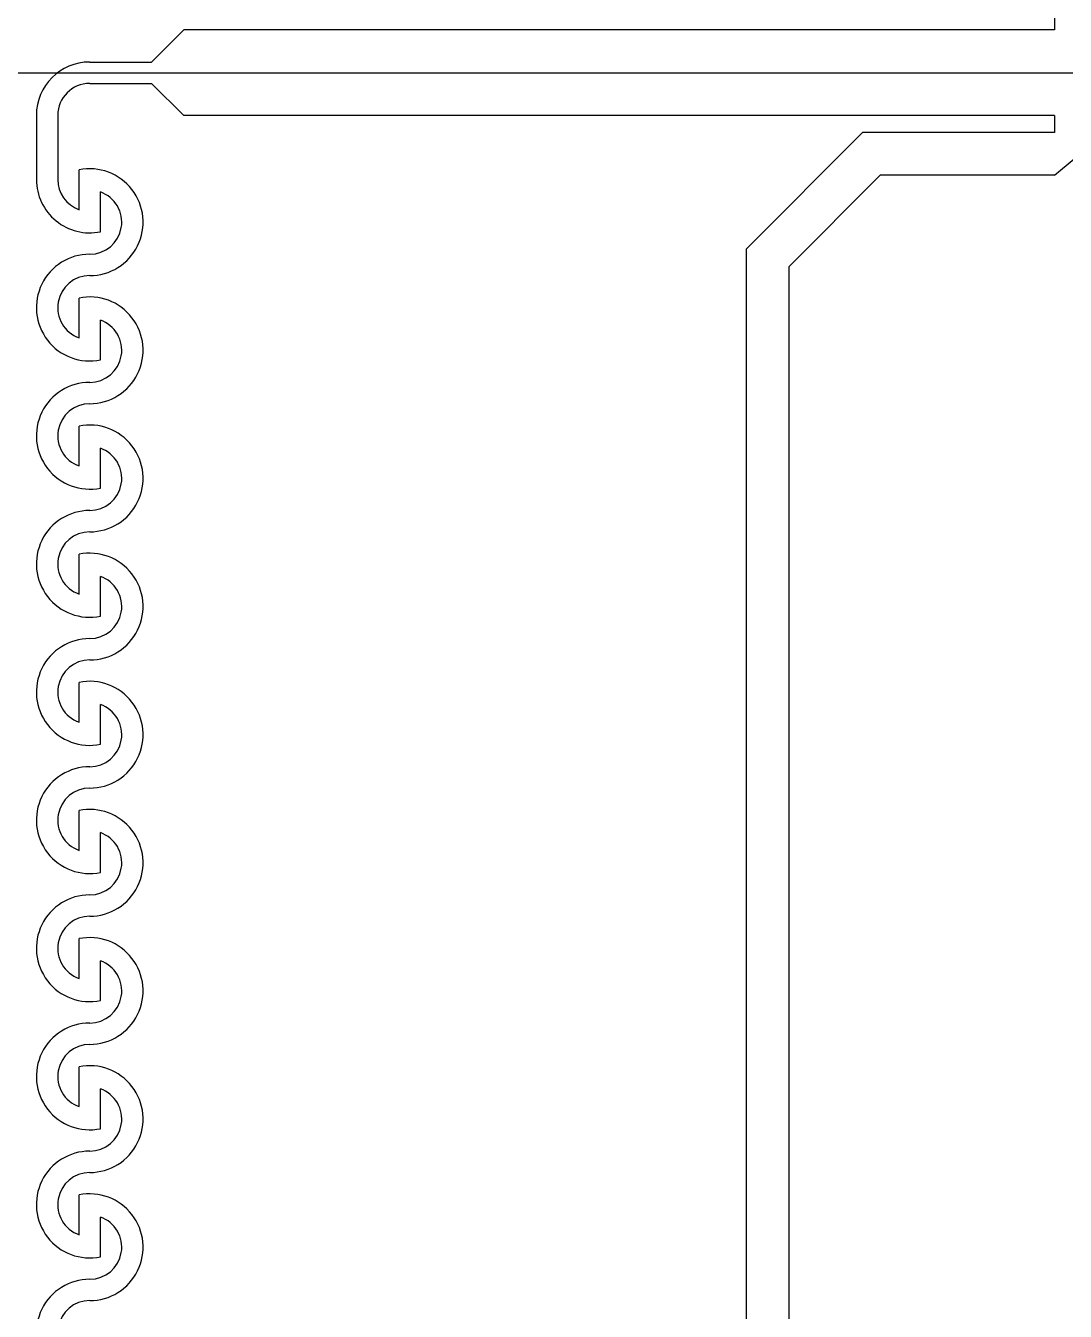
# Model space of a CAD drawing. Header units: millimetres. Extents: x 45556 to 173556, y 25313 to 153313.
# Drawn here: x 135505 to 137940, y 100413 to 103423 of the extents above; entities that cross this region are included whole.
import ezdxf

# ---------------------------------------------------------------- set-up
doc = ezdxf.new("R2010")
doc.units = ezdxf.units.MM
doc.layers.add('CLEAR', color=140, linetype='Continuous')

msp = doc.modelspace()

# ---------------------------------------------------------------- linework, layer by layer
msp.add_line((113649.8, 103313.2), (140462.6, 103313.2))
for radius in [25000, 15000]:
    msp.add_circle((127056.2, 103313.2), radius)
at = {"layer": 'CLEAR'}
for p, q in [((137914.8, 103453.2), (137914.8, 103413.2)), ((135799.8, 103338.2), (135874.8, 103413.2)), ((137914.8, 103413.2), (135874.8, 103413.2)), ((135654.8, 103338.2), (135799.8, 103338.2)), ((135654.8, 103288.2), (135799.8, 103288.2)), ((135799.8, 103288.2), (135874.8, 103213.2)), ((135529.8, 103213.2), (135529.8, 103063.2)), ((135529.8, 103213.2), (135529.8, 103063.2)), ((135579.8, 103213.2), (135579.8, 103063.2)), ((135579.8, 103213.2), (135579.8, 103063.2)), ((137914.8, 103213.2), (135874.8, 103213.2)), ((137914.8, 103213.2), (137914.8, 103173.2)), ((137914.8, 103073.2), (138057.8, 103193.2)), ((137464.8, 103173.2), (137191.9, 102900.4)), ((137914.8, 103173.2), (137464.8, 103173.2)), ((135629.8, 102992.5), (135629.8, 103085.7)), ((135629.8, 102992.5), (135629.8, 103085.7)), ((135629.8, 102992.5), (135629.8, 103085.7)), ((135629.8, 102992.5), (135629.8, 103085.7)), ((137506.2, 103073.2), (137291.9, 102859)), ((137914.8, 103073.2), (137506.2, 103073.2)), ((135679.8, 102940.8), (135679.8, 103033.9)), ((135679.8, 102940.8), (135679.8, 103033.9)), ((135679.8, 102940.8), (135679.8, 103033.9)), ((135679.8, 102940.8), (135679.8, 103033.9)), ((137191.9, 102900.4), (137191.9, 97213.2)), ((137291.9, 102859), (137291.9, 97171.8)), ((135629.8, 102692.5), (135629.8, 102785.7)), ((135629.8, 102692.5), (135629.8, 102785.7)), ((135629.8, 102692.5), (135629.8, 102785.7)), ((135629.8, 102692.5), (135629.8, 102785.7)), ((135679.8, 102640.8), (135679.8, 102733.9)), ((135679.8, 102640.8), (135679.8, 102733.9)), ((135679.8, 102640.8), (135679.8, 102733.9)), ((135679.8, 102640.8), (135679.8, 102733.9)), ((135629.8, 102392.5), (135629.8, 102485.7)), ((135629.8, 102392.5), (135629.8, 102485.7)), ((135629.8, 102392.5), (135629.8, 102485.7)), ((135629.8, 102392.5), (135629.8, 102485.7)), ((135679.8, 102340.8), (135679.8, 102433.9)), ((135679.8, 102340.8), (135679.8, 102433.9)), ((135679.8, 102340.8), (135679.8, 102433.9)), ((135679.8, 102340.8), (135679.8, 102433.9)), ((135629.8, 102092.5), (135629.8, 102185.7)), ((135629.8, 102092.5), (135629.8, 102185.7)), ((135629.8, 102092.5), (135629.8, 102185.7)), ((135629.8, 102092.5), (135629.8, 102185.7)), ((135679.8, 102040.8), (135679.8, 102133.9)), ((135679.8, 102040.8), (135679.8, 102133.9)), ((135679.8, 102040.8), (135679.8, 102133.9)), ((135679.8, 102040.8), (135679.8, 102133.9)), ((135629.8, 101792.5), (135629.8, 101885.7)), ((135629.8, 101792.5), (135629.8, 101885.7)), ((135629.8, 101792.5), (135629.8, 101885.7)), ((135629.8, 101792.5), (135629.8, 101885.7)), ((135679.8, 101740.8), (135679.8, 101833.9)), ((135679.8, 101740.8), (135679.8, 101833.9)), ((135679.8, 101740.8), (135679.8, 101833.9)), ((135679.8, 101740.8), (135679.8, 101833.9)), ((135629.8, 101492.5), (135629.8, 101585.7)), ((135629.8, 101492.5), (135629.8, 101585.7)), ((135629.8, 101492.5), (135629.8, 101585.7)), ((135629.8, 101492.5), (135629.8, 101585.7)), ((135679.8, 101440.8), (135679.8, 101533.9)), ((135679.8, 101440.8), (135679.8, 101533.9)), ((135679.8, 101440.8), (135679.8, 101533.9)), ((135679.8, 101440.8), (135679.8, 101533.9)), ((135629.8, 101192.5), (135629.8, 101285.7)), ((135629.8, 101192.5), (135629.8, 101285.7)), ((135629.8, 101192.5), (135629.8, 101285.7)), ((135629.8, 101192.5), (135629.8, 101285.7)), ((135679.8, 101140.8), (135679.8, 101233.9)), ((135679.8, 101140.8), (135679.8, 101233.9)), ((135679.8, 101140.8), (135679.8, 101233.9)), ((135679.8, 101140.8), (135679.8, 101233.9)), ((135629.8, 100892.5), (135629.8, 100985.7)), ((135629.8, 100892.5), (135629.8, 100985.7)), ((135629.8, 100892.5), (135629.8, 100985.7)), ((135629.8, 100892.5), (135629.8, 100985.7)), ((135679.8, 100840.8), (135679.8, 100933.9)), ((135679.8, 100840.8), (135679.8, 100933.9)), ((135679.8, 100840.8), (135679.8, 100933.9)), ((135679.8, 100840.8), (135679.8, 100933.9)), ((135629.8, 100592.5), (135629.8, 100685.7)), ((135629.8, 100592.5), (135629.8, 100685.7)), ((135629.8, 100592.5), (135629.8, 100685.7)), ((135629.8, 100592.5), (135629.8, 100685.7)), ((135679.8, 100540.8), (135679.8, 100633.9)), ((135679.8, 100540.8), (135679.8, 100633.9)), ((135679.8, 100540.8), (135679.8, 100633.9)), ((135679.8, 100540.8), (135679.8, 100633.9))]:
    msp.add_line(p, q, dxfattribs=at)
for centre, radius, start, end in [((135654.8, 103213.2), 125, 90, 180), ((135654.8, 103213.2), 125, 90, 180), ((135654.8, 103213.2), 75, 90, 180), ((135654.8, 103213.2), 75, 90, 180), ((135654.8, 103063.2), 125, 180, 281.537), ((135654.8, 103063.2), 125, 180, 281.537), ((135654.8, 103063.2), 75, 180, 250.5288), ((135654.8, 103063.2), 75, 180, 250.5288), ((135654.8, 102963.2), 125, 270, 101.537), ((135654.8, 102963.2), 125, 270, 101.537), ((135654.8, 102963.2), 75, 270, 70.5288), ((135654.8, 102963.2), 75, 270, 70.5288), ((135654.8, 102763.2), 125, 90, 281.537), ((135654.8, 102763.2), 125, 90, 281.537), ((135654.8, 102763.2), 75, 90, 250.5288), ((135654.8, 102763.2), 75, 90, 250.5288), ((135654.8, 102663.2), 125, 270, 101.537), ((135654.8, 102663.2), 125, 270, 101.537), ((135654.8, 102663.2), 75, 270, 70.5288), ((135654.8, 102663.2), 75, 270, 70.5288), ((135654.8, 102463.2), 125, 90, 281.537), ((135654.8, 102463.2), 125, 90, 281.537), ((135654.8, 102463.2), 75, 90, 250.5288), ((135654.8, 102463.2), 75, 90, 250.5288), ((135654.8, 102363.2), 125, 270, 101.537), ((135654.8, 102363.2), 125, 270, 101.537), ((135654.8, 102363.2), 75, 270, 70.5288), ((135654.8, 102363.2), 75, 270, 70.5288), ((135654.8, 102163.2), 125, 90, 281.537), ((135654.8, 102163.2), 125, 90, 281.537), ((135654.8, 102163.2), 75, 90, 250.5288), ((135654.8, 102163.2), 75, 90, 250.5288), ((135654.8, 102063.2), 125, 270, 101.537), ((135654.8, 102063.2), 125, 270, 101.537), ((135654.8, 102063.2), 75, 270, 70.5288), ((135654.8, 102063.2), 75, 270, 70.5288), ((135654.8, 101863.2), 125, 90, 281.537), ((135654.8, 101863.2), 125, 90, 281.537), ((135654.8, 101863.2), 75, 90, 250.5288), ((135654.8, 101863.2), 75, 90, 250.5288), ((135654.8, 101763.2), 125, 270, 101.537), ((135654.8, 101763.2), 125, 270, 101.537), ((135654.8, 101763.2), 75, 270, 70.5288), ((135654.8, 101763.2), 75, 270, 70.5288), ((135654.8, 101563.2), 125, 90, 281.537), ((135654.8, 101563.2), 125, 90, 281.537), ((135654.8, 101563.2), 75, 90, 250.5288), ((135654.8, 101563.2), 75, 90, 250.5288), ((135654.8, 101463.2), 125, 270, 101.537), ((135654.8, 101463.2), 125, 270, 101.537), ((135654.8, 101463.2), 75, 270, 70.5288), ((135654.8, 101463.2), 75, 270, 70.5288), ((135654.8, 101263.2), 125, 90, 281.537), ((135654.8, 101263.2), 125, 90, 281.537), ((135654.8, 101263.2), 75, 90, 250.5288), ((135654.8, 101263.2), 75, 90, 250.5288), ((135654.8, 101163.2), 125, 270, 101.537), ((135654.8, 101163.2), 125, 270, 101.537), ((135654.8, 101163.2), 75, 270, 70.5288), ((135654.8, 101163.2), 75, 270, 70.5288), ((135654.8, 100963.2), 125, 90, 281.537), ((135654.8, 100963.2), 125, 90, 281.537), ((135654.8, 100963.2), 75, 90, 250.5288), ((135654.8, 100963.2), 75, 90, 250.5288), ((135654.8, 100863.2), 125, 270, 101.537), ((135654.8, 100863.2), 125, 270, 101.537), ((135654.8, 100863.2), 75, 270, 70.5288), ((135654.8, 100863.2), 75, 270, 70.5288), ((135654.8, 100663.2), 125, 90, 281.537), ((135654.8, 100663.2), 125, 90, 281.537), ((135654.8, 100663.2), 75, 90, 250.5288), ((135654.8, 100663.2), 75, 90, 250.5288), ((135654.8, 100563.2), 125, 270, 101.537), ((135654.8, 100563.2), 125, 270, 101.537), ((135654.8, 100563.2), 75, 270, 70.5288), ((135654.8, 100563.2), 75, 270, 70.5288), ((135654.8, 100363.2), 125, 90, 281.537), ((135654.8, 100363.2), 125, 90, 281.537), ((135654.8, 100363.2), 75, 90, 250.5288), ((135654.8, 100363.2), 75, 90, 250.5288)]:
    msp.add_arc(centre, radius, start, end, dxfattribs=at)

doc.saveas('drawing.dxf')
